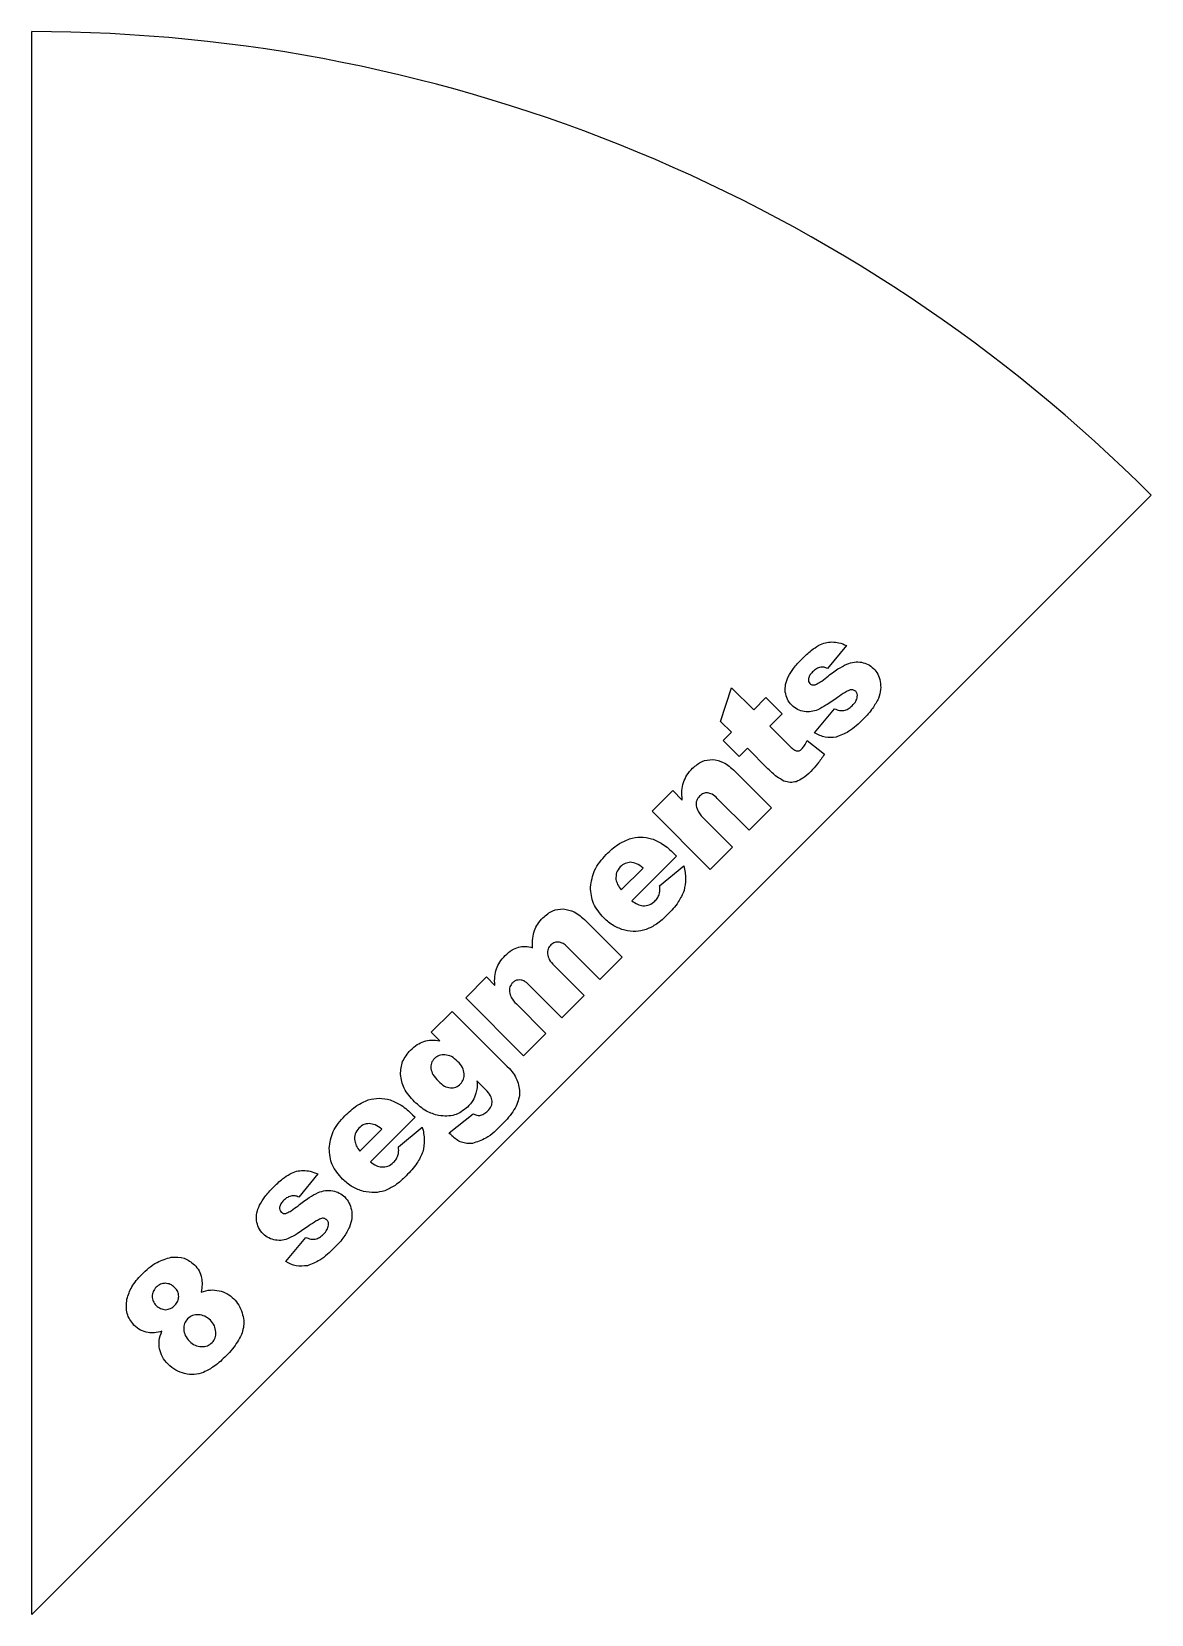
# Model space of a CAD drawing. Header units: millimetres. Extents: x 0 to 71, y 0 to 100.
import ezdxf

# ---------------------------------------------------------------- set-up
doc = ezdxf.new("R2010")
doc.units = ezdxf.units.MM
doc.layers.get('0').update_dxf_attribs({"linetype": 'CONTINUOUS'})

msp = doc.modelspace()

# ---------------------------------------------------------------- linework, layer by layer
for p, q in [((0, 0), (0, 100)), ((0, 0), (70.71, 70.71)), ((51.46, 61.22), (50.26, 59.76)), ((43.51, 56.41), (44.2, 58.54)), ((44.2, 58.54), (45.6, 57.15)), ((45.6, 57.15), (46.37, 57.92)), ((46.37, 57.92), (47.39, 56.9)), ((49.44, 55.69), (50.71, 57.22)), ((44.19, 55.74), (43.51, 56.41)), ((47.39, 56.9), (46.62, 56.12)), ((46.62, 56.12), (47.92, 54.82)), ((43.67, 55.22), (44.19, 55.74)), ((44.69, 54.2), (43.67, 55.22)), ((48.98, 55.21), (50.06, 54.34)), ((45.21, 54.72), (44.69, 54.2)), ((46.5, 53.42), (45.21, 54.72)), ((44.4, 53.28), (46.73, 50.95)), ((39.18, 50.74), (40.49, 52.05)), ((40.49, 52.05), (41.09, 51.45)), ((45.32, 49.54), (43.3, 51.55)), ((42.85, 47.07), (39.18, 50.74)), ((42.49, 50.24), (44.26, 48.48)), ((46.73, 50.95), (45.32, 49.54)), ((40.56, 48.07), (40.72, 47.91)), ((44.26, 48.48), (42.85, 47.07)), ((37.23, 45.77), (38.62, 47.15)), ((40.72, 47.91), (37.9, 45.09)), ((39.66, 46.04), (41.18, 47.3)), ((34.99, 43.82), (37.3, 41.52)), ((35.89, 40.11), (33.8, 42.2)), ((37.3, 41.52), (35.89, 40.11)), ((27.41, 38.96), (28.72, 40.27)), ((28.72, 40.27), (29.25, 39.74)), ((32.99, 41), (34.89, 39.11)), ((33.48, 37.7), (31.46, 39.72)), ((34.89, 39.11), (33.48, 37.7)), ((25.23, 36.79), (26.55, 38.1)), ((26.55, 38.1), (30.01, 34.64)), ((31.07, 35.29), (27.41, 38.96)), ((30.61, 38.57), (32.48, 36.7)), ((25.77, 36.24), (25.23, 36.79)), ((32.48, 36.7), (31.07, 35.29)), ((30.01, 34.64), (30.18, 34.48)), ((28.68, 33.14), (28.12, 33.7)), ((24.22, 31.41), (21.4, 28.59)), ((24.06, 31.57), (24.22, 31.41)), ((26.36, 30.42), (27.88, 31.63)), ((20.73, 29.27), (22.11, 30.65)), ((23.16, 29.54), (24.67, 30.79)), ((18.07, 27.83), (16.87, 26.36)), ((16.05, 22.3), (17.31, 23.82))]:
    msp.add_line(p, q)
msp.add_arc((0, 0), 100, 45, 90)
for points, knots in [([(48.64, 60.36), (48.84, 60.55), (49.16, 60.88), (49.55, 61.13), (49.71, 61.23)], [0, 0, 0, 0, 0.080644, 0.137792, 0.137792, 0.137792, 0.137792]), ([(49.71, 61.23), (49.85, 61.29), (50.11, 61.41), (50.4, 61.43), (50.54, 61.44)], [0, 0, 0, 0, 0.0444834, 0.0864842, 0.0864842, 0.0864842, 0.0864842]), ([(50.54, 61.44), (50.69, 61.43), (51.01, 61.41), (51.3, 61.28), (51.46, 61.22)], [0, 0, 0, 0, 0.0443668, 0.0949767, 0.0949767, 0.0949767, 0.0949767]), ([(47.78, 59.24), (47.89, 59.42), (48.13, 59.83), (48.46, 60.17), (48.64, 60.36)], [0, 0, 0, 0, 0.062721, 0.141836, 0.141836, 0.141836, 0.141836]), ([(50.22, 59.22), (50.45, 59.4), (50.84, 59.71), (51.29, 59.94), (51.48, 60.04)], [0, 0, 0, 0, 0.087463, 0.151047, 0.151047, 0.151047, 0.151047]), ([(51.48, 60.04), (51.64, 60.09), (51.94, 60.2), (52.26, 60.17), (52.41, 60.16)], [0, 0, 0, 0, 0.0490416, 0.0942877, 0.0942877, 0.0942877, 0.0942877]), ([(52.41, 60.16), (52.55, 60.12), (52.83, 60.05), (53.06, 59.86), (53.17, 59.76)], [0, 0, 0, 0, 0.0435095, 0.0866005, 0.0866005, 0.0866005, 0.0866005]), ([(47.59, 58.27), (47.59, 58.43), (47.58, 58.77), (47.72, 59.08), (47.78, 59.24)], [0, 0, 0, 0, 0.0479544, 0.0998727, 0.0998727, 0.0998727, 0.0998727]), ([(49.32, 59.55), (49.25, 59.48), (49.13, 59.36), (49.08, 59.19), (49.05, 59.12)], [0, 0, 0, 0, 0.029334, 0.0514587, 0.0514587, 0.0514587, 0.0514587]), ([(49.05, 59.12), (49.05, 59.06), (49.05, 58.94), (49.12, 58.85), (49.15, 58.81)], [0, 0, 0, 0, 0.0173056, 0.033501, 0.033501, 0.033501, 0.033501]), ([(49.83, 59.84), (49.74, 59.82), (49.54, 59.76), (49.4, 59.62), (49.32, 59.55)], [0, 0, 0, 0, 0.0284086, 0.0594173, 0.0594173, 0.0594173, 0.0594173]), ([(49.49, 58.74), (49.59, 58.79), (49.85, 58.92), (50.08, 59.1), (50.22, 59.22)], [0, 0, 0, 0, 0.0323641, 0.0869539, 0.0869539, 0.0869539, 0.0869539]), ([(50.26, 59.76), (50.19, 59.79), (50.05, 59.86), (49.9, 59.85), (49.83, 59.84)], [0, 0, 0, 0, 0.0237109, 0.0446874, 0.0446874, 0.0446874, 0.0446874]), ([(53.17, 59.76), (53.26, 59.65), (53.47, 59.41), (53.55, 59.11), (53.59, 58.95)], [0, 0, 0, 0, 0.0448357, 0.0925577, 0.0925577, 0.0925577, 0.0925577]), ([(48.01, 57.44), (47.9, 57.56), (47.69, 57.8), (47.63, 58.12), (47.59, 58.27)], [0, 0, 0, 0, 0.0483068, 0.09469, 0.09469, 0.09469, 0.09469]), ([(49.15, 58.81), (49.2, 58.77), (49.3, 58.7), (49.43, 58.73), (49.49, 58.74)], [0, 0, 0, 0, 0.0174219, 0.036412, 0.036412, 0.036412, 0.036412]), ([(51.64, 58.39), (51.55, 58.35), (51.29, 58.22), (51.05, 58.04), (50.9, 57.93)], [0, 0, 0, 0, 0.0308471, 0.0879918, 0.0879918, 0.0879918, 0.0879918]), ([(52.04, 58.32), (51.98, 58.36), (51.86, 58.44), (51.72, 58.41), (51.64, 58.39)], [0, 0, 0, 0, 0.0198536, 0.0418601, 0.0418601, 0.0418601, 0.0418601]), ([(52.14, 57.97), (52.15, 58.04), (52.15, 58.17), (52.08, 58.27), (52.04, 58.32)], [0, 0, 0, 0, 0.0191903, 0.0371616, 0.0371616, 0.0371616, 0.0371616]), ([(53.59, 58.95), (53.61, 58.78), (53.65, 58.41), (53.53, 58.06), (53.47, 57.87)], [0, 0, 0, 0, 0.051674, 0.110379, 0.110379, 0.110379, 0.110379]), ([(48.79, 57.04), (48.65, 57.07), (48.35, 57.14), (48.12, 57.34), (48.01, 57.44)], [0, 0, 0, 0, 0.0442267, 0.0890624, 0.0890624, 0.0890624, 0.0890624]), ([(49.64, 57.15), (49.51, 57.1), (49.23, 57.01), (48.94, 57.03), (48.79, 57.04)], [0, 0, 0, 0, 0.042471, 0.0864939, 0.0864939, 0.0864939, 0.0864939]), ([(50.9, 57.93), (50.65, 57.76), (50.25, 57.48), (49.81, 57.24), (49.64, 57.15)], [0, 0, 0, 0, 0.089464, 0.147933, 0.147933, 0.147933, 0.147933]), ([(50.71, 57.22), (50.81, 57.17), (51, 57.09), (51.21, 57.1), (51.3, 57.1)], [0, 0, 0, 0, 0.0335214, 0.0615776, 0.0615776, 0.0615776, 0.0615776]), ([(51.3, 57.1), (51.39, 57.13), (51.59, 57.19), (51.74, 57.34), (51.82, 57.41)], [0, 0, 0, 0, 0.0280361, 0.0612116, 0.0612116, 0.0612116, 0.0612116]), ([(51.82, 57.41), (51.91, 57.5), (52.06, 57.66), (52.12, 57.88), (52.14, 57.97)], [0, 0, 0, 0, 0.0357785, 0.0652058, 0.0652058, 0.0652058, 0.0652058]), ([(53.47, 57.87), (53.36, 57.66), (53.11, 57.18), (52.73, 56.79), (52.52, 56.57)], [0, 0, 0, 0, 0.071218, 0.161399, 0.161399, 0.161399, 0.161399]), ([(52.52, 56.57), (52.23, 56.28), (51.73, 55.78), (51.07, 55.53), (50.8, 55.42)], [0, 0, 0, 0, 0.122125, 0.208577, 0.208577, 0.208577, 0.208577]), ([(48.64, 54.68), (48.69, 54.75), (48.83, 54.91), (48.93, 55.1), (48.98, 55.21)], [0, 0, 0, 0, 0.0265575, 0.0629803, 0.0629803, 0.0629803, 0.0629803]), ([(50.8, 55.42), (50.57, 55.4), (50.09, 55.36), (49.66, 55.58), (49.44, 55.69)], [0, 0, 0, 0, 0.069572, 0.141349, 0.141349, 0.141349, 0.141349]), ([(41.74, 53.46), (41.93, 53.62), (42.29, 53.95), (42.77, 53.99), (43, 54.02)], [0, 0, 0, 0, 0.074513, 0.141142, 0.141142, 0.141142, 0.141142]), ([(43, 54.02), (43.23, 53.97), (43.77, 53.87), (44.17, 53.49), (44.4, 53.28)], [0, 0, 0, 0, 0.071497, 0.161375, 0.161375, 0.161375, 0.161375]), ([(47.92, 54.82), (47.99, 54.76), (48.09, 54.65), (48.23, 54.58), (48.28, 54.56)], [0, 0, 0, 0, 0.0276335, 0.0446696, 0.0446696, 0.0446696, 0.0446696]), ([(48.28, 54.56), (48.34, 54.55), (48.48, 54.54), (48.58, 54.63), (48.64, 54.68)], [0, 0, 0, 0, 0.0183122, 0.0394751, 0.0394751, 0.0394751, 0.0394751]), ([(50.06, 54.34), (49.92, 54.14), (49.66, 53.75), (49.35, 53.41), (49.2, 53.25)], [0, 0, 0, 0, 0.072306, 0.138834, 0.138834, 0.138834, 0.138834]), ([(41.16, 52.56), (41.23, 52.72), (41.36, 53.05), (41.61, 53.32), (41.74, 53.46)], [0, 0, 0, 0, 0.05004, 0.106715, 0.106715, 0.106715, 0.106715]), ([(47.51, 52.65), (47.36, 52.74), (46.98, 52.94), (46.68, 53.25), (46.5, 53.42)], [0, 0, 0, 0, 0.052523, 0.127589, 0.127589, 0.127589, 0.127589]), ([(49.2, 53.25), (49.04, 53.1), (48.77, 52.83), (48.43, 52.68), (48.29, 52.61)], [0, 0, 0, 0, 0.064629, 0.111766, 0.111766, 0.111766, 0.111766]), ([(41.09, 51.45), (41.07, 51.65), (41.04, 52.03), (41.12, 52.4), (41.16, 52.56)], [0, 0, 0, 0, 0.06088, 0.112352, 0.112352, 0.112352, 0.112352]), ([(48.29, 52.61), (48.16, 52.59), (47.9, 52.53), (47.64, 52.61), (47.51, 52.65)], [0, 0, 0, 0, 0.0388746, 0.0788989, 0.0788989, 0.0788989, 0.0788989]), ([(42.18, 51.7), (42.11, 51.61), (41.96, 51.43), (41.96, 51.2), (41.96, 51.09)], [0, 0, 0, 0, 0.0334214, 0.0664409, 0.0664409, 0.0664409, 0.0664409]), ([(41.96, 51.09), (42, 50.96), (42.11, 50.63), (42.35, 50.38), (42.49, 50.24)], [0, 0, 0, 0, 0.041757, 0.101956, 0.101956, 0.101956, 0.101956]), ([(42.68, 51.91), (42.59, 51.91), (42.4, 51.89), (42.26, 51.76), (42.18, 51.7)], [0, 0, 0, 0, 0.0266214, 0.056123, 0.056123, 0.056123, 0.056123]), ([(43.3, 51.55), (43.2, 51.65), (43.02, 51.83), (42.78, 51.89), (42.68, 51.91)], [0, 0, 0, 0, 0.0418703, 0.0722778, 0.0722778, 0.0722778, 0.0722778]), ([(36.28, 48), (36.52, 48.23), (36.96, 48.65), (37.51, 48.9), (37.76, 49)], [0, 0, 0, 0, 0.099965, 0.180219, 0.180219, 0.180219, 0.180219]), ([(37.76, 49), (37.99, 49.06), (38.45, 49.17), (38.92, 49.06), (39.15, 49.01)], [0, 0, 0, 0, 0.070174, 0.140124, 0.140124, 0.140124, 0.140124]), ([(39.15, 49.01), (39.39, 48.91), (39.92, 48.68), (40.33, 48.29), (40.56, 48.07)], [0, 0, 0, 0, 0.077825, 0.171101, 0.171101, 0.171101, 0.171101]), ([(35.29, 45.95), (35.35, 46.31), (35.47, 47.09), (36, 47.69), (36.28, 48)], [0, 0, 0, 0, 0.108674, 0.232546, 0.232546, 0.232546, 0.232546]), ([(37.17, 47.23), (37.08, 47.11), (36.89, 46.88), (36.9, 46.58), (36.9, 46.43)], [0, 0, 0, 0, 0.0436271, 0.0870955, 0.0870955, 0.0870955, 0.0870955]), ([(37.81, 47.52), (37.7, 47.5), (37.45, 47.47), (37.27, 47.31), (37.17, 47.23)], [0, 0, 0, 0, 0.0344355, 0.0719431, 0.0719431, 0.0719431, 0.0719431]), ([(38.62, 47.15), (38.48, 47.26), (38.24, 47.45), (37.94, 47.5), (37.81, 47.52)], [0, 0, 0, 0, 0.0505921, 0.0895141, 0.0895141, 0.0895141, 0.0895141]), ([(41.18, 47.3), (41.24, 47.02), (41.35, 46.5), (41.25, 45.98), (41.2, 45.73)], [0, 0, 0, 0, 0.08345, 0.157624, 0.157624, 0.157624, 0.157624]), ([(36.9, 46.43), (36.93, 46.32), (36.99, 46.08), (37.15, 45.88), (37.23, 45.77)], [0, 0, 0, 0, 0.0327007, 0.0741648, 0.0741648, 0.0741648, 0.0741648]), ([(39.65, 45.56), (39.66, 45.63), (39.69, 45.79), (39.67, 45.95), (39.66, 46.04)], [0, 0, 0, 0, 0.0210705, 0.0478643, 0.0478643, 0.0478643, 0.0478643]), ([(36.13, 44.01), (35.88, 44.29), (35.4, 44.85), (35.32, 45.59), (35.29, 45.95)], [0, 0, 0, 0, 0.111685, 0.216199, 0.216199, 0.216199, 0.216199]), ([(37.9, 45.09), (38.02, 45.01), (38.22, 44.85), (38.48, 44.8), (38.59, 44.77)], [0, 0, 0, 0, 0.0427401, 0.0766864, 0.0766864, 0.0766864, 0.0766864]), ([(38.59, 44.77), (38.73, 44.78), (39.02, 44.78), (39.25, 44.97), (39.36, 45.07)], [0, 0, 0, 0, 0.0417247, 0.0845533, 0.0845533, 0.0845533, 0.0845533]), ([(39.36, 45.07), (39.42, 45.14), (39.55, 45.28), (39.62, 45.47), (39.65, 45.56)], [0, 0, 0, 0, 0.0287982, 0.0580401, 0.0580401, 0.0580401, 0.0580401]), ([(41.2, 45.73), (41.09, 45.49), (40.84, 44.91), (40.4, 44.46), (40.15, 44.21)], [0, 0, 0, 0, 0.081297, 0.186493, 0.186493, 0.186493, 0.186493]), ([(31.75, 43.21), (31.81, 43.35), (31.95, 43.65), (32.17, 43.88), (32.29, 44.01)], [0, 0, 0, 0, 0.0452822, 0.0976122, 0.0976122, 0.0976122, 0.0976122]), ([(32.29, 44.01), (32.49, 44.18), (32.85, 44.51), (33.34, 44.56), (33.57, 44.58)], [0, 0, 0, 0, 0.075376, 0.142716, 0.142716, 0.142716, 0.142716]), ([(33.57, 44.58), (33.81, 44.53), (34.36, 44.42), (34.76, 44.04), (34.99, 43.82)], [0, 0, 0, 0, 0.072455, 0.164634, 0.164634, 0.164634, 0.164634]), ([(37.46, 43.22), (37.22, 43.3), (36.72, 43.47), (36.33, 43.82), (36.13, 44.01)], [0, 0, 0, 0, 0.074792, 0.155327, 0.155327, 0.155327, 0.155327]), ([(40.15, 44.21), (39.93, 43.99), (39.53, 43.61), (39.03, 43.37), (38.8, 43.27)], [0, 0, 0, 0, 0.092322, 0.165646, 0.165646, 0.165646, 0.165646]), ([(31.63, 42.12), (31.63, 42.32), (31.62, 42.69), (31.71, 43.05), (31.75, 43.21)], [0, 0, 0, 0, 0.061822, 0.110208, 0.110208, 0.110208, 0.110208]), ([(38.8, 43.27), (38.59, 43.21), (38.14, 43.1), (37.69, 43.18), (37.46, 43.22)], [0, 0, 0, 0, 0.065933, 0.136071, 0.136071, 0.136071, 0.136071]), ([(29.9, 41.62), (30.04, 41.75), (30.29, 41.99), (30.61, 42.11), (30.75, 42.16)], [0, 0, 0, 0, 0.055813, 0.101492, 0.101492, 0.101492, 0.101492]), ([(30.75, 42.16), (30.89, 42.18), (31.19, 42.23), (31.48, 42.16), (31.63, 42.12)], [0, 0, 0, 0, 0.0427311, 0.0889841, 0.0889841, 0.0889841, 0.0889841]), ([(32.79, 42.31), (32.72, 42.22), (32.58, 42.05), (32.57, 41.83), (32.57, 41.73)], [0, 0, 0, 0, 0.0323668, 0.0637158, 0.0637158, 0.0637158, 0.0637158]), ([(33.33, 42.47), (33.23, 42.48), (33.03, 42.49), (32.87, 42.37), (32.79, 42.31)], [0, 0, 0, 0, 0.0301692, 0.0583251, 0.0583251, 0.0583251, 0.0583251]), ([(33.8, 42.2), (33.72, 42.27), (33.59, 42.4), (33.41, 42.45), (33.33, 42.47)], [0, 0, 0, 0, 0.0308297, 0.0547458, 0.0547458, 0.0547458, 0.0547458]), ([(29.35, 40.78), (29.41, 40.93), (29.55, 41.24), (29.78, 41.49), (29.9, 41.62)], [0, 0, 0, 0, 0.047596, 0.101297, 0.101297, 0.101297, 0.101297]), ([(32.57, 41.73), (32.6, 41.61), (32.68, 41.33), (32.88, 41.12), (32.99, 41)], [0, 0, 0, 0, 0.0367967, 0.0855553, 0.0855553, 0.0855553, 0.0855553]), ([(29.25, 39.74), (29.24, 39.93), (29.22, 40.28), (29.31, 40.63), (29.35, 40.78)], [0, 0, 0, 0, 0.057056, 0.105572, 0.105572, 0.105572, 0.105572]), ([(30.72, 40.08), (30.66, 40.07), (30.53, 40.04), (30.43, 39.95), (30.38, 39.91)], [0, 0, 0, 0, 0.0192802, 0.039169, 0.039169, 0.039169, 0.039169]), ([(31.1, 40.02), (31.04, 40.04), (30.92, 40.09), (30.79, 40.09), (30.72, 40.08)], [0, 0, 0, 0, 0.0195987, 0.0386764, 0.0386764, 0.0386764, 0.0386764]), ([(31.46, 39.72), (31.39, 39.79), (31.28, 39.9), (31.15, 39.98), (31.1, 40.02)], [0, 0, 0, 0, 0.0287031, 0.0466442, 0.0466442, 0.0466442, 0.0466442]), ([(30.38, 39.91), (30.31, 39.83), (30.17, 39.66), (30.17, 39.44), (30.17, 39.33)], [0, 0, 0, 0, 0.0317932, 0.0634624, 0.0634624, 0.0634624, 0.0634624]), ([(30.17, 39.33), (30.2, 39.21), (30.28, 38.92), (30.49, 38.7), (30.61, 38.57)], [0, 0, 0, 0, 0.037945, 0.0890225, 0.0890225, 0.0890225, 0.0890225]), ([(23.92, 35.64), (24.06, 35.77), (24.31, 36.01), (24.63, 36.14), (24.77, 36.2)], [0, 0, 0, 0, 0.055413, 0.102434, 0.102434, 0.102434, 0.102434]), ([(24.77, 36.2), (24.93, 36.24), (25.26, 36.31), (25.59, 36.27), (25.77, 36.24)], [0, 0, 0, 0, 0.046913, 0.100897, 0.100897, 0.100897, 0.100897]), ([(23.29, 34.11), (23.31, 34.39), (23.35, 34.97), (23.73, 35.42), (23.92, 35.64)], [0, 0, 0, 0, 0.082704, 0.169854, 0.169854, 0.169854, 0.169854]), ([(25.44, 35.12), (25.36, 35.03), (25.21, 34.84), (25.2, 34.61), (25.2, 34.49)], [0, 0, 0, 0, 0.0350003, 0.0689179, 0.0689179, 0.0689179, 0.0689179]), ([(26.1, 35.36), (25.98, 35.36), (25.73, 35.35), (25.53, 35.2), (25.44, 35.12)], [0, 0, 0, 0, 0.0370652, 0.0730269, 0.0730269, 0.0730269, 0.0730269]), ([(26.9, 34.94), (26.78, 35.05), (26.55, 35.27), (26.24, 35.33), (26.1, 35.36)], [0, 0, 0, 0, 0.05036, 0.091872, 0.091872, 0.091872, 0.091872]), ([(24.18, 32.39), (23.93, 32.66), (23.47, 33.15), (23.34, 33.81), (23.29, 34.11)], [0, 0, 0, 0, 0.10769, 0.197114, 0.197114, 0.197114, 0.197114]), ([(25.2, 34.49), (25.24, 34.36), (25.33, 34.05), (25.56, 33.82), (25.69, 33.69)], [0, 0, 0, 0, 0.040199, 0.0952954, 0.0952954, 0.0952954, 0.0952954]), ([(27.32, 34.15), (27.29, 34.29), (27.23, 34.59), (27.02, 34.81), (26.9, 34.94)], [0, 0, 0, 0, 0.0401973, 0.0901627, 0.0901627, 0.0901627, 0.0901627]), ([(27.08, 33.52), (27.16, 33.61), (27.31, 33.8), (27.32, 34.04), (27.32, 34.15)], [0, 0, 0, 0, 0.0347611, 0.0696489, 0.0696489, 0.0696489, 0.0696489]), ([(30.18, 34.48), (30.28, 34.36), (30.5, 34.12), (30.62, 33.82), (30.68, 33.67)], [0, 0, 0, 0, 0.0478959, 0.0957283, 0.0957283, 0.0957283, 0.0957283]), ([(25.69, 33.69), (25.81, 33.57), (26.03, 33.36), (26.32, 33.29), (26.45, 33.26)], [0, 0, 0, 0, 0.0493143, 0.0882427, 0.0882427, 0.0882427, 0.0882427]), ([(26.45, 33.26), (26.56, 33.27), (26.8, 33.28), (26.99, 33.44), (27.08, 33.52)], [0, 0, 0, 0, 0.0342568, 0.0701683, 0.0701683, 0.0701683, 0.0701683]), ([(28.12, 33.7), (28.13, 33.56), (28.15, 33.3), (28.09, 33.04), (28.06, 32.93)], [0, 0, 0, 0, 0.0418658, 0.0775574, 0.0775574, 0.0775574, 0.0775574]), ([(29.09, 32.42), (29.06, 32.54), (29, 32.82), (28.79, 33.02), (28.68, 33.14)], [0, 0, 0, 0, 0.0353768, 0.0842568, 0.0842568, 0.0842568, 0.0842568]), ([(30.68, 33.67), (30.73, 33.52), (30.82, 33.23), (30.81, 32.93), (30.8, 32.78)], [0, 0, 0, 0, 0.0468104, 0.0911786, 0.0911786, 0.0911786, 0.0911786]), ([(19.78, 31.5), (20.02, 31.73), (20.46, 32.15), (21.01, 32.39), (21.26, 32.5)], [0, 0, 0, 0, 0.099965, 0.180219, 0.180219, 0.180219, 0.180219]), ([(21.26, 32.5), (21.49, 32.56), (21.95, 32.66), (22.41, 32.56), (22.64, 32.5)], [0, 0, 0, 0, 0.070174, 0.140124, 0.140124, 0.140124, 0.140124]), ([(22.64, 32.5), (22.88, 32.4), (23.41, 32.18), (23.83, 31.78), (24.06, 31.57)], [0, 0, 0, 0, 0.077825, 0.171101, 0.171101, 0.171101, 0.171101]), ([(25.7, 31.51), (25.44, 31.59), (24.86, 31.76), (24.42, 32.17), (24.18, 32.39)], [0, 0, 0, 0, 0.082215, 0.178468, 0.178468, 0.178468, 0.178468]), ([(27.53, 32.05), (27.27, 31.85), (26.73, 31.43), (26.05, 31.48), (25.7, 31.51)], [0, 0, 0, 0, 0.096698, 0.197256, 0.197256, 0.197256, 0.197256]), ([(28.06, 32.93), (28, 32.76), (27.88, 32.44), (27.65, 32.18), (27.53, 32.05)], [0, 0, 0, 0, 0.051121, 0.102874, 0.102874, 0.102874, 0.102874]), ([(28.8, 31.81), (28.89, 31.9), (29.05, 32.08), (29.08, 32.31), (29.09, 32.42)], [0, 0, 0, 0, 0.0379122, 0.0695023, 0.0695023, 0.0695023, 0.0695023]), ([(30.8, 32.78), (30.77, 32.63), (30.71, 32.31), (30.55, 32.03), (30.46, 31.88)], [0, 0, 0, 0, 0.0455128, 0.0965449, 0.0965449, 0.0965449, 0.0965449]), ([(18.79, 29.44), (18.84, 29.81), (18.96, 30.59), (19.49, 31.18), (19.78, 31.5)], [0, 0, 0, 0, 0.108674, 0.232546, 0.232546, 0.232546, 0.232546]), ([(21.31, 31.01), (21.19, 31), (20.95, 30.97), (20.76, 30.81), (20.67, 30.72)], [0, 0, 0, 0, 0.0344355, 0.0719431, 0.0719431, 0.0719431, 0.0719431]), ([(22.11, 30.65), (21.98, 30.76), (21.74, 30.94), (21.44, 30.99), (21.31, 31.01)], [0, 0, 0, 0, 0.0505921, 0.0895141, 0.0895141, 0.0895141, 0.0895141]), ([(27.88, 31.63), (27.96, 31.59), (28.09, 31.52), (28.24, 31.52), (28.3, 31.52)], [0, 0, 0, 0, 0.0245273, 0.044054, 0.044054, 0.044054, 0.044054]), ([(28.3, 31.52), (28.39, 31.55), (28.58, 31.6), (28.72, 31.74), (28.8, 31.81)], [0, 0, 0, 0, 0.027257, 0.0578871, 0.0578871, 0.0578871, 0.0578871]), ([(30.46, 31.88), (30.35, 31.72), (30.12, 31.38), (29.84, 31.09), (29.69, 30.94)], [0, 0, 0, 0, 0.057376, 0.121901, 0.121901, 0.121901, 0.121901]), ([(20.67, 30.72), (20.57, 30.61), (20.38, 30.37), (20.39, 30.07), (20.4, 29.92)], [0, 0, 0, 0, 0.0436271, 0.0870955, 0.0870955, 0.0870955, 0.0870955]), ([(24.67, 30.79), (24.73, 30.52), (24.85, 30), (24.75, 29.48), (24.7, 29.23)], [0, 0, 0, 0, 0.08345, 0.157624, 0.157624, 0.157624, 0.157624]), ([(26.54, 30.23), (26.52, 30.25), (26.46, 30.32), (26.4, 30.38), (26.36, 30.42)], [0, 0, 0, 0, 0.0114772, 0.0263878, 0.0263878, 0.0263878, 0.0263878]), ([(27.84, 29.75), (27.6, 29.75), (27.11, 29.75), (26.73, 30.07), (26.54, 30.23)], [0, 0, 0, 0, 0.070023, 0.142179, 0.142179, 0.142179, 0.142179]), ([(29.69, 30.94), (29.37, 30.62), (28.84, 30.08), (28.13, 29.85), (27.84, 29.75)], [0, 0, 0, 0, 0.132356, 0.222502, 0.222502, 0.222502, 0.222502]), ([(19.63, 27.5), (19.38, 27.79), (18.89, 28.35), (18.82, 29.09), (18.79, 29.44)], [0, 0, 0, 0, 0.111685, 0.216199, 0.216199, 0.216199, 0.216199]), ([(20.4, 29.92), (20.43, 29.82), (20.49, 29.57), (20.64, 29.38), (20.73, 29.27)], [0, 0, 0, 0, 0.0327007, 0.0741648, 0.0741648, 0.0741648, 0.0741648]), ([(22.86, 28.56), (22.92, 28.63), (23.05, 28.78), (23.11, 28.97), (23.15, 29.06)], [0, 0, 0, 0, 0.0287982, 0.0580401, 0.0580401, 0.0580401, 0.0580401]), ([(23.15, 29.06), (23.16, 29.13), (23.19, 29.29), (23.17, 29.45), (23.16, 29.54)], [0, 0, 0, 0, 0.0210705, 0.0478643, 0.0478643, 0.0478643, 0.0478643]), ([(24.7, 29.23), (24.59, 28.98), (24.33, 28.41), (23.9, 27.96), (23.65, 27.71)], [0, 0, 0, 0, 0.081297, 0.186493, 0.186493, 0.186493, 0.186493]), ([(16.32, 27.84), (16.45, 27.9), (16.72, 28.02), (17.01, 28.04), (17.15, 28.05)], [0, 0, 0, 0, 0.0444834, 0.0864842, 0.0864842, 0.0864842, 0.0864842]), ([(17.15, 28.05), (17.3, 28.04), (17.61, 28.01), (17.91, 27.89), (18.07, 27.83)], [0, 0, 0, 0, 0.0443668, 0.0949767, 0.0949767, 0.0949767, 0.0949767]), ([(21.4, 28.59), (21.51, 28.5), (21.72, 28.34), (21.97, 28.29), (22.09, 28.27)], [0, 0, 0, 0, 0.0427401, 0.0766864, 0.0766864, 0.0766864, 0.0766864]), ([(22.09, 28.27), (22.23, 28.27), (22.52, 28.28), (22.74, 28.47), (22.86, 28.56)], [0, 0, 0, 0, 0.0417247, 0.0845533, 0.0845533, 0.0845533, 0.0845533]), ([(15.25, 26.97), (15.44, 27.16), (15.77, 27.49), (16.16, 27.73), (16.32, 27.84)], [0, 0, 0, 0, 0.080644, 0.137792, 0.137792, 0.137792, 0.137792]), ([(20.95, 26.72), (20.71, 26.8), (20.22, 26.97), (19.83, 27.32), (19.63, 27.5)], [0, 0, 0, 0, 0.074792, 0.155327, 0.155327, 0.155327, 0.155327]), ([(23.65, 27.71), (23.43, 27.49), (23.03, 27.1), (22.52, 26.87), (22.3, 26.76)], [0, 0, 0, 0, 0.092322, 0.165646, 0.165646, 0.165646, 0.165646]), ([(14.39, 25.85), (14.5, 26.03), (14.73, 26.44), (15.06, 26.78), (15.25, 26.97)], [0, 0, 0, 0, 0.062721, 0.141836, 0.141836, 0.141836, 0.141836]), ([(15.92, 26.16), (15.85, 26.09), (15.73, 25.96), (15.68, 25.79), (15.66, 25.72)], [0, 0, 0, 0, 0.029334, 0.0514587, 0.0514587, 0.0514587, 0.0514587]), ([(16.43, 26.45), (16.34, 26.42), (16.15, 26.36), (16, 26.23), (15.92, 26.16)], [0, 0, 0, 0, 0.0284086, 0.0594173, 0.0594173, 0.0594173, 0.0594173]), ([(16.87, 26.36), (16.79, 26.4), (16.66, 26.46), (16.51, 26.45), (16.43, 26.45)], [0, 0, 0, 0, 0.0237109, 0.0446874, 0.0446874, 0.0446874, 0.0446874]), ([(16.82, 25.82), (17.05, 26), (17.45, 26.32), (17.9, 26.55), (18.09, 26.65)], [0, 0, 0, 0, 0.087463, 0.151047, 0.151047, 0.151047, 0.151047]), ([(18.09, 26.65), (18.24, 26.7), (18.54, 26.81), (18.86, 26.78), (19.01, 26.76)], [0, 0, 0, 0, 0.0490416, 0.0942877, 0.0942877, 0.0942877, 0.0942877]), ([(19.01, 26.76), (19.16, 26.73), (19.44, 26.65), (19.66, 26.46), (19.77, 26.37)], [0, 0, 0, 0, 0.0435095, 0.0866005, 0.0866005, 0.0866005, 0.0866005]), ([(19.77, 26.37), (19.87, 26.25), (20.07, 26.01), (20.15, 25.71), (20.2, 25.56)], [0, 0, 0, 0, 0.0448357, 0.0925577, 0.0925577, 0.0925577, 0.0925577]), ([(22.3, 26.76), (22.08, 26.71), (21.64, 26.6), (21.19, 26.68), (20.95, 26.72)], [0, 0, 0, 0, 0.065933, 0.136071, 0.136071, 0.136071, 0.136071]), ([(14.2, 24.88), (14.2, 25.04), (14.19, 25.38), (14.32, 25.69), (14.39, 25.85)], [0, 0, 0, 0, 0.0479544, 0.0998727, 0.0998727, 0.0998727, 0.0998727]), ([(15.66, 25.72), (15.66, 25.66), (15.65, 25.55), (15.72, 25.46), (15.76, 25.41)], [0, 0, 0, 0, 0.0173056, 0.033501, 0.033501, 0.033501, 0.033501]), ([(15.76, 25.41), (15.81, 25.38), (15.91, 25.3), (16.03, 25.33), (16.1, 25.35)], [0, 0, 0, 0, 0.0174219, 0.036412, 0.036412, 0.036412, 0.036412]), ([(16.1, 25.35), (16.2, 25.4), (16.45, 25.53), (16.68, 25.71), (16.82, 25.82)], [0, 0, 0, 0, 0.0323641, 0.0869539, 0.0869539, 0.0869539, 0.0869539]), ([(18.64, 24.92), (18.59, 24.96), (18.47, 25.05), (18.33, 25.02), (18.25, 25)], [0, 0, 0, 0, 0.0198536, 0.0418601, 0.0418601, 0.0418601, 0.0418601]), ([(20.2, 25.56), (20.22, 25.38), (20.26, 25.01), (20.14, 24.66), (20.07, 24.47)], [0, 0, 0, 0, 0.051674, 0.110379, 0.110379, 0.110379, 0.110379]), ([(14.61, 24.04), (14.51, 24.17), (14.3, 24.41), (14.23, 24.72), (14.2, 24.88)], [0, 0, 0, 0, 0.0483068, 0.09469, 0.09469, 0.09469, 0.09469]), ([(15.4, 23.64), (15.25, 23.68), (14.96, 23.75), (14.73, 23.94), (14.61, 24.04)], [0, 0, 0, 0, 0.0442267, 0.0890624, 0.0890624, 0.0890624, 0.0890624]), ([(17.5, 24.54), (17.26, 24.37), (16.85, 24.08), (16.42, 23.85), (16.25, 23.76)], [0, 0, 0, 0, 0.089464, 0.147933, 0.147933, 0.147933, 0.147933]), ([(18.25, 25), (18.16, 24.95), (17.89, 24.82), (17.66, 24.65), (17.5, 24.54)], [0, 0, 0, 0, 0.0308471, 0.0879918, 0.0879918, 0.0879918, 0.0879918]), ([(17.91, 23.71), (18, 23.74), (18.2, 23.8), (18.35, 23.94), (18.43, 24.02)], [0, 0, 0, 0, 0.0280361, 0.0612116, 0.0612116, 0.0612116, 0.0612116]), ([(18.43, 24.02), (18.51, 24.11), (18.66, 24.27), (18.72, 24.48), (18.75, 24.58)], [0, 0, 0, 0, 0.0357785, 0.0652058, 0.0652058, 0.0652058, 0.0652058]), ([(18.75, 24.58), (18.75, 24.64), (18.76, 24.77), (18.68, 24.87), (18.64, 24.92)], [0, 0, 0, 0, 0.0191903, 0.0371616, 0.0371616, 0.0371616, 0.0371616]), ([(20.07, 24.47), (19.96, 24.26), (19.72, 23.78), (19.34, 23.39), (19.13, 23.18)], [0, 0, 0, 0, 0.071218, 0.161399, 0.161399, 0.161399, 0.161399]), ([(16.25, 23.76), (16.11, 23.71), (15.84, 23.61), (15.55, 23.63), (15.4, 23.64)], [0, 0, 0, 0, 0.042471, 0.0864939, 0.0864939, 0.0864939, 0.0864939]), ([(17.31, 23.82), (17.41, 23.78), (17.61, 23.69), (17.81, 23.71), (17.91, 23.71)], [0, 0, 0, 0, 0.0335214, 0.0615776, 0.0615776, 0.0615776, 0.0615776]), ([(19.13, 23.18), (18.83, 22.88), (18.33, 22.39), (17.68, 22.13), (17.41, 22.03)], [0, 0, 0, 0, 0.122125, 0.208577, 0.208577, 0.208577, 0.208577]), ([(6.94, 21.46), (7.25, 21.75), (7.79, 22.27), (8.51, 22.48), (8.82, 22.57)], [0, 0, 0, 0, 0.125503, 0.221829, 0.221829, 0.221829, 0.221829]), ([(8.82, 22.57), (9.1, 22.57), (9.65, 22.59), (10.07, 22.25), (10.28, 22.08)], [0, 0, 0, 0, 0.080508, 0.158362, 0.158362, 0.158362, 0.158362]), ([(10.28, 22.08), (10.39, 21.96), (10.6, 21.72), (10.69, 21.41), (10.73, 21.25)], [0, 0, 0, 0, 0.04725, 0.0954134, 0.0954134, 0.0954134, 0.0954134]), ([(17.41, 22.03), (17.17, 22.01), (16.69, 21.96), (16.26, 22.18), (16.05, 22.3)], [0, 0, 0, 0, 0.069572, 0.141349, 0.141349, 0.141349, 0.141349]), ([(6.02, 19.91), (6.1, 20.18), (6.29, 20.76), (6.71, 21.21), (6.94, 21.46)], [0, 0, 0, 0, 0.083333, 0.181727, 0.181727, 0.181727, 0.181727]), ([(10.73, 21.25), (10.75, 21.11), (10.78, 20.82), (10.73, 20.52), (10.7, 20.36)], [0, 0, 0, 0, 0.0405156, 0.0888653, 0.0888653, 0.0888653, 0.0888653]), ([(7.86, 20.67), (7.79, 20.58), (7.65, 20.41), (7.62, 20.2), (7.61, 20.09)], [0, 0, 0, 0, 0.0333344, 0.06472, 0.06472, 0.06472, 0.06472]), ([(7.61, 20.09), (7.62, 19.98), (7.65, 19.77), (7.79, 19.6), (7.86, 19.52)], [0, 0, 0, 0, 0.0308787, 0.064072, 0.064072, 0.064072, 0.064072]), ([(8.44, 20.92), (8.34, 20.91), (8.12, 20.89), (7.95, 20.74), (7.86, 20.67)], [0, 0, 0, 0, 0.0314866, 0.0644817, 0.0644817, 0.0644817, 0.0644817]), ([(9.03, 20.65), (8.94, 20.73), (8.77, 20.88), (8.55, 20.9), (8.44, 20.92)], [0, 0, 0, 0, 0.0340561, 0.0656461, 0.0656461, 0.0656461, 0.0656461]), ([(9.29, 20.09), (9.27, 20.19), (9.25, 20.41), (9.11, 20.57), (9.03, 20.65)], [0, 0, 0, 0, 0.0305776, 0.0633893, 0.0633893, 0.0633893, 0.0633893]), ([(9.05, 19.53), (9.12, 19.61), (9.26, 19.78), (9.28, 19.99), (9.29, 20.09)], [0, 0, 0, 0, 0.0316303, 0.0617965, 0.0617965, 0.0617965, 0.0617965]), ([(10.7, 20.36), (10.9, 20.42), (11.27, 20.53), (11.65, 20.48), (11.84, 20.45)], [0, 0, 0, 0, 0.060106, 0.114803, 0.114803, 0.114803, 0.114803]), ([(11.84, 20.45), (12.01, 20.4), (12.35, 20.3), (12.62, 20.06), (12.76, 19.94)], [0, 0, 0, 0, 0.052949, 0.106657, 0.106657, 0.106657, 0.106657]), ([(6.46, 18.28), (6.28, 18.51), (5.92, 18.99), (5.98, 19.6), (6.02, 19.91)], [0, 0, 0, 0, 0.084351, 0.17534, 0.17534, 0.17534, 0.17534]), ([(7.86, 19.52), (7.95, 19.44), (8.12, 19.29), (8.34, 19.27), (8.45, 19.25)], [0, 0, 0, 0, 0.0340561, 0.0656461, 0.0656461, 0.0656461, 0.0656461]), ([(8.45, 19.25), (8.56, 19.27), (8.79, 19.3), (8.96, 19.45), (9.05, 19.53)], [0, 0, 0, 0, 0.0320125, 0.0672527, 0.0672527, 0.0672527, 0.0672527]), ([(12.76, 19.94), (12.87, 19.81), (13.11, 19.55), (13.23, 19.22), (13.29, 19.05)], [0, 0, 0, 0, 0.052373, 0.104424, 0.104424, 0.104424, 0.104424]), ([(13.29, 19.05), (13.33, 18.89), (13.42, 18.58), (13.39, 18.27), (13.37, 18.12)], [0, 0, 0, 0, 0.0493963, 0.0945763, 0.0945763, 0.0945763, 0.0945763]), ([(7.35, 17.8), (7.19, 17.84), (6.85, 17.93), (6.59, 18.16), (6.46, 18.28)], [0, 0, 0, 0, 0.050227, 0.102259, 0.102259, 0.102259, 0.102259]), ([(9.85, 18.68), (9.78, 18.58), (9.62, 18.39), (9.61, 18.14), (9.6, 18.01)], [0, 0, 0, 0, 0.0355527, 0.0728609, 0.0728609, 0.0728609, 0.0728609]), ([(9.6, 18.01), (9.62, 17.88), (9.67, 17.59), (9.86, 17.38), (9.97, 17.26)], [0, 0, 0, 0, 0.0400696, 0.0852672, 0.0852672, 0.0852672, 0.0852672]), ([(10.53, 18.93), (10.4, 18.93), (10.15, 18.91), (9.95, 18.76), (9.85, 18.68)], [0, 0, 0, 0, 0.0381354, 0.0742164, 0.0742164, 0.0742164, 0.0742164]), ([(11.29, 18.59), (11.17, 18.68), (10.96, 18.87), (10.67, 18.91), (10.53, 18.93)], [0, 0, 0, 0, 0.0436886, 0.0844348, 0.0844348, 0.0844348, 0.0844348]), ([(11.63, 17.84), (11.61, 17.97), (11.57, 18.26), (11.38, 18.47), (11.29, 18.59)], [0, 0, 0, 0, 0.0407614, 0.0841891, 0.0841891, 0.0841891, 0.0841891]), ([(13.37, 18.12), (13.34, 17.97), (13.26, 17.65), (13.09, 17.37), (13, 17.22)], [0, 0, 0, 0, 0.045779, 0.0972494, 0.0972494, 0.0972494, 0.0972494]), ([(8.23, 17.89), (8.07, 17.85), (7.78, 17.77), (7.49, 17.79), (7.35, 17.8)], [0, 0, 0, 0, 0.0483497, 0.0887592, 0.0887592, 0.0887592, 0.0887592]), ([(8.07, 16.77), (8.05, 16.95), (8.02, 17.34), (8.15, 17.7), (8.23, 17.89)], [0, 0, 0, 0, 0.053875, 0.114345, 0.114345, 0.114345, 0.114345]), ([(9.97, 17.26), (10.08, 17.16), (10.3, 16.97), (10.58, 16.93), (10.72, 16.92)], [0, 0, 0, 0, 0.0436886, 0.0844348, 0.0844348, 0.0844348, 0.0844348]), ([(10.72, 16.92), (10.85, 16.92), (11.1, 16.94), (11.3, 17.09), (11.4, 17.17)], [0, 0, 0, 0, 0.0381161, 0.0739328, 0.0739328, 0.0739328, 0.0739328]), ([(11.4, 17.17), (11.47, 17.26), (11.62, 17.46), (11.63, 17.71), (11.63, 17.84)], [0, 0, 0, 0, 0.0346501, 0.0723943, 0.0723943, 0.0723943, 0.0723943]), ([(13, 17.22), (12.9, 17.07), (12.68, 16.75), (12.42, 16.47), (12.28, 16.33)], [0, 0, 0, 0, 0.05581, 0.114605, 0.114605, 0.114605, 0.114605]), ([(8.61, 15.81), (8.48, 15.96), (8.23, 16.24), (8.12, 16.6), (8.07, 16.77)], [0, 0, 0, 0, 0.058565, 0.111665, 0.111665, 0.111665, 0.111665]), ([(12.28, 16.33), (12.04, 16.1), (11.62, 15.68), (11.09, 15.41), (10.86, 15.29)], [0, 0, 0, 0, 0.100566, 0.176763, 0.176763, 0.176763, 0.176763]), ([(9.66, 15.21), (9.47, 15.27), (9.08, 15.4), (8.77, 15.67), (8.61, 15.81)], [0, 0, 0, 0, 0.06006, 0.121956, 0.121956, 0.121956, 0.121956]), ([(10.86, 15.29), (10.66, 15.23), (10.27, 15.11), (9.86, 15.17), (9.66, 15.21)], [0, 0, 0, 0, 0.06242, 0.122297, 0.122297, 0.122297, 0.122297])]:
    msp.add_open_spline(points, degree=3, knots=knots)

doc.saveas('drawing.dxf')
